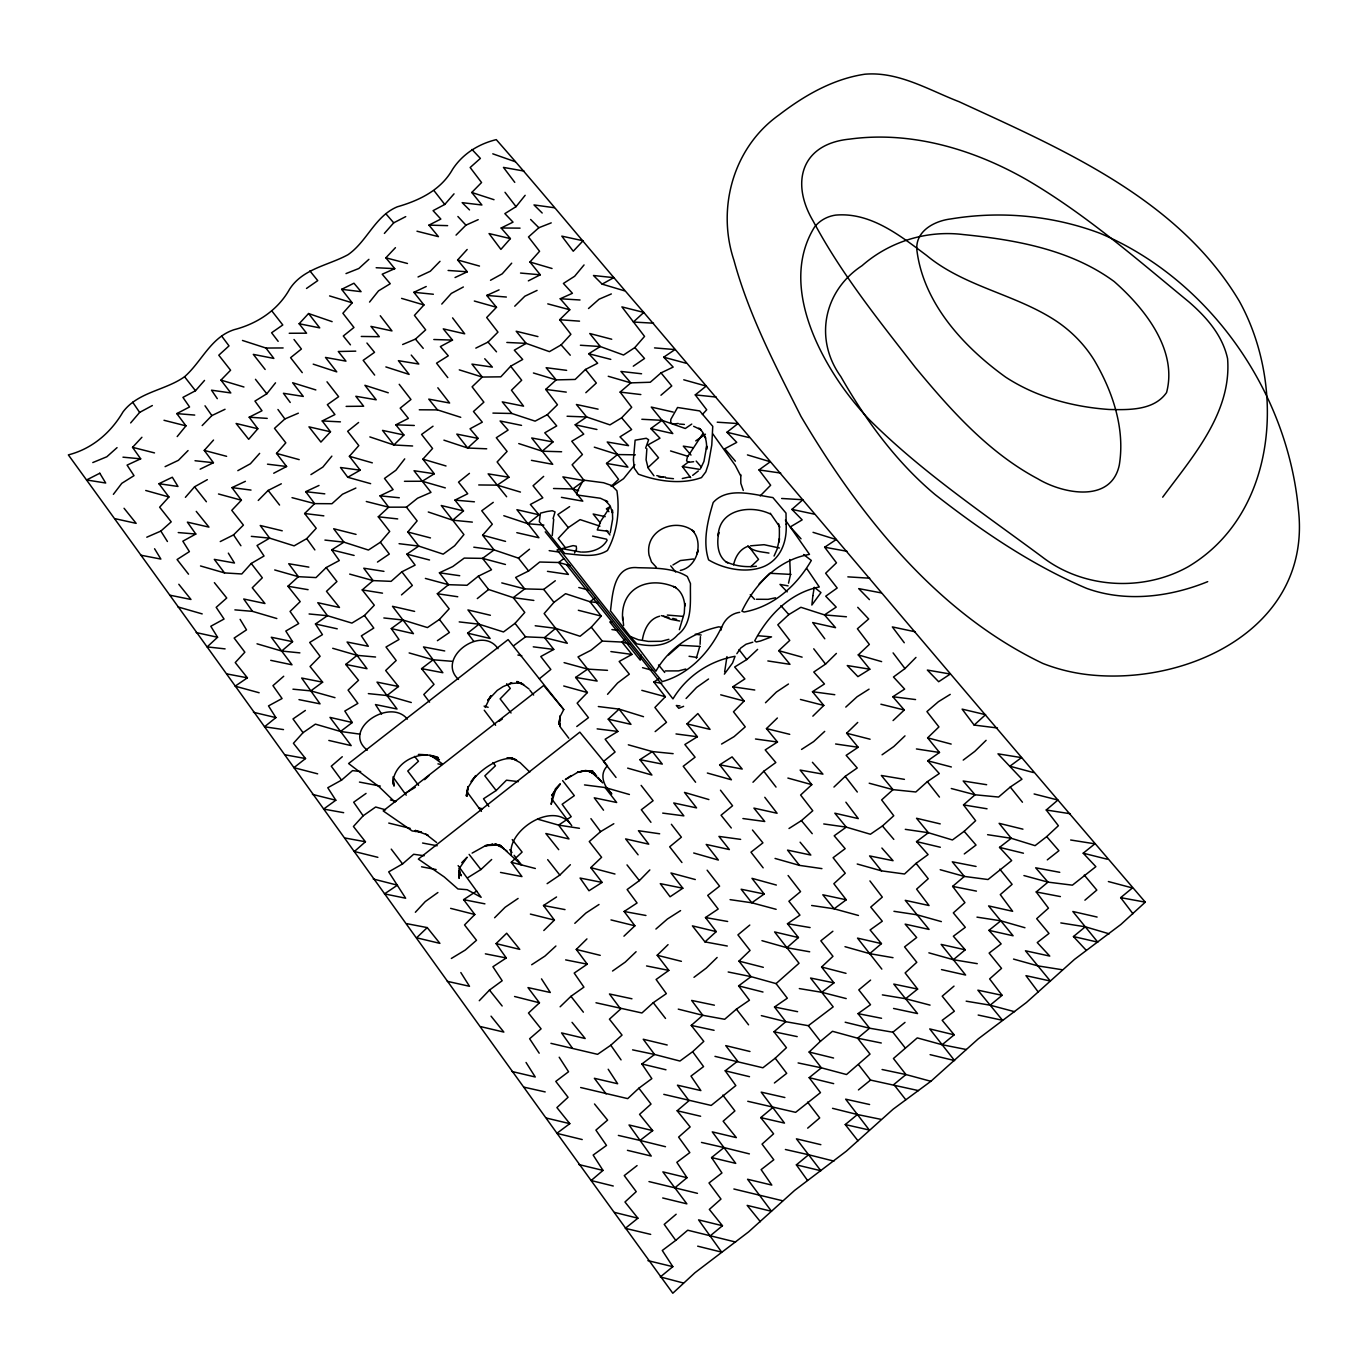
<?xml version="1.0" encoding="UTF-8"?>
<svg xmlns="http://www.w3.org/2000/svg" width="1367" height="1367" viewBox="0 0 1367 1367"><rect width="100%" height="100%" fill="white"/><g stroke="black" fill="none" stroke-linecap="round" stroke-linejoin="round"><path stroke-width="1.5" d="M393.132 780.66L394.055 786.11L393.03 776.849M392.978 784.145C392.466 763.811 418.353 748.672 438.329 757.694L429.734 755.455L439.371 759.744L432.16 756.378L442.071 763.657M552.268 535.522L553.703 519.17M459.517 868.301L459.107 878.383L459.346 869.925L459.568 872.197M559.684 726.167L560.18 715.847L558.813 724.373L560.316 716.171L563.751 709.558L508.114 639.602L348.602 763.538L379.086 786.76L395.046 802.139M700.075 644.301L700.434 636.68M415.295 831.529L415.38 830.47L421.463 832.144L412.168 830.948L383.187 810.921L543.673 685.499L563.751 709.558M622.651 619.712C619.969 587.297 649.325 575.37 675.845 587.554L673.538 586.477C681.108 590.168 684.371 598.165 684.764 606.128L684.782 603.308L684.286 613.236L679.348 629.674M467.189 796.363L467.924 786.64L466.284 795.953L468.01 787.529L475.767 775.585L471.119 781.634C481.389 769.228 495.828 758.6 512.488 758.07L506.696 758.275L514.675 759.01L509.788 757.967L516.623 760.103L511.275 757.814L520.092 762.615L529.764 772.065M770.082 513.872C750.466 504.474 719.076 509.225 718.205 535.71L718.769 532.361C716.701 543.092 717.197 556.745 727.74 562.999M640.867 654.776L640.234 660.158L609.802 621.934L611.835 622.105M724.647 671.829L726.971 656.604M646.864 448.735L646.078 459.808L647.958 467.411M642.473 639.397C644.113 629.589 649.103 618.773 659.68 616.209M552.644 796.329L551.14 804.36L555.754 789.135L551.67 795.611L560.265 784.009L555.258 789.272L560.094 784.162M699.819 646.301L696.316 658.228M574.584 552.9L576.532 549.004L576.259 546.202L573.081 545.621L557.018 549.961C592.441 593.586 626.53 638.235 662.294 681.603C689.429 674.068 709.934 651.871 721.52 627.231L718.666 626.855C692.642 632.733 669.198 647.599 655.904 671.214L638.611 648.266C606.247 610.468 576.823 570.227 545.228 531.814M788.52 583.179L790.399 575.046L789.733 559.53M610.212 532.908L612.655 518.964L612.365 510.011L612.553 513.052L610.126 505.79L605.239 500.442L607.717 501.757L600.472 498.272L577.011 494.991L577.25 491.488L583.367 480.09L603.599 482.739L611.801 485.575L616.927 490.804C619.917 510.643 617.252 532.891 607.426 550.491C594.816 558.419 578.822 554.609 564.742 553.532L539.316 521.647L540.443 513.155L546.954 511.514L552.285 510.728L555.053 511.924L553.054 518.64M733.601 564.844C735.241 556.813 740.008 548.902 748.176 546.253M740.709 475.887L735.326 465.498L712.856 433.971M720.836 630.358C722.887 621.148 730.234 613.578 739.735 612.313M485.2 707.457L490.924 695.752M774.064 556.061L777.225 548.919L779.446 538.649C778.438 551.345 780.66 523.014 778.113 523.561M700.724 468.283L703.954 461.397L706.705 446.12L706.602 449.367C706.927 441.558 705.389 433.117 698.725 428.179L700.895 429.716L693.633 426.299M645.617 448.154L648.624 439.747L646.249 438.277L635.125 440.174L633.399 459.756L634.288 468.215L638.44 474.178C657.954 481.423 681.723 484.772 701.493 477.579L705.799 471.888L708.379 464.131L711.78 445.01L712.754 426.35L699.733 410.937L677.554 407.486L670.855 419.31L670.65 422.762L673.196 424.078L678.22 423.462M459.056 868.746L467.138 857.194L461.721 862.697M609.238 508.234L600.814 521.117L597.276 529.935L608.161 531.285M490.89 695.786L487.78 700.417L497.28 690.386L503.005 686.661L511.805 682.936L509.481 683.671L519.135 682.885L517.495 682.543L521.63 683.739L516.829 681.484L523.783 684.867L520.947 682.987M736.847 653.682L740.709 648.061L746.04 644.233L752.824 642.2M634.869 464.729L623.54 478.706L612.484 486.242M1162.702 497.178C1192.656 456.629 1231.872 412.629 1227.583 358.65C1222.508 335.274 1206.412 317.059 1188.812 301.817C1136.558 258.927 1085.364 213.987 1026.754 179.778C973.629 149.328 911.242 130.702 849.727 139.109C801.318 143.74 790.229 182.512 813.211 221.146C841.183 273.742 878.827 320.391 915.241 367.279C950.509 409.827 988.358 452.528 1037.826 478.809C1062.655 493.76 1110.978 503.569 1119.265 465.19C1125.314 428.691 1112.67 391.594 1094.352 360.392A136.153 127.387 -4.2 0 0 1056.606 321.296C1015.835 294.161 964.709 287.019 926.501 255.356C900.084 235.62 870.625 212.005 835.613 215.115A30.723 27.972 -12 0 0 814.51 227.076C783.599 277.142 810.375 340.332 840.585 384.247A340.708 307.148 -0.3 0 0 868.78 419.105C921.085 471.495 982.976 513.035 1042.252 556.984C1083.365 588.681 1143.068 591.945 1188.128 566.758C1277.667 513.633 1286.193 385.802 1239.322 301.201C1178.32 198.796 1062.757 149.516 959.002 101.671C928.757 90 898.529 71.34 864.901 74.211C833.101 78.893 804.292 95.519 779.139 114.862C733.395 147.192 716.479 207.989 733.959 260.345C748.86 315.145 775.516 365.946 800.977 416.388C859.638 515.598 936.925 612.741 1042.833 663.439A170.533 160.469 5.8 0 0 1093.122 675.178C1193.101 684.03 1311.978 624.992 1298.36 509.037C1287.338 391.355 1209.761 279.688 1100.213 233.381C1052.915 215.508 1000.764 210.655 950.936 218.925C934.601 220.839 915.087 231.023 916.881 250.161C923.426 303.406 963.82 347.064 1005.804 377.241A180.803 163.784 -0.5 0 0 1036.75 393.371C1059.801 402.65 1084.407 407.742 1109.15 409.485C1128.869 409.912 1153.936 410.63 1166.564 392.568C1177.876 349.901 1144.487 308.224 1114.173 281.534C1070.874 249.648 1015.801 239.789 963.427 234.577C926.894 230.015 889.695 241.395 862.03 265.694C823.737 290.778 813.843 339.05 840.773 376.506C865.841 420.37 896.188 461.961 935.113 494.581C981.899 531.114 1031.88 565.118 1086.68 588.391C1125.776 602.574 1169.896 597.071 1207.71 581.641M724.356 674.136L732.558 662.995L735.07 656.297C709.405 660.876 686.439 676.375 672.957 698.896C638.252 653.904 601.753 609.614 566.98 565.272M113.376 494.341L121.783 483.337L134.017 475.648L127.08 465.122L140.681 458.834L132.548 447.334L141.912 437.269M404.735 458.868L395.883 470.265L384.503 478.433L393.115 489.608L380.026 495.845L388.689 507.174L406.443 507.157L417.55 498.22L430.998 492.376L414.03 470.726L434.296 473.768L422.899 459.141L432.553 448.479L421.583 434.433L433.014 426.214M607.136 540.204C602.146 549.141 591.603 552.456 581.881 552.046M257.833 428.742L236.115 423.48L248.691 439.303L257.833 428.742L249.187 417.208L261.986 410.749L254.945 401.095L266.804 393.799L275.519 382.828M369.551 302.073L378.539 290.846L390.244 283.721L382.213 274.203L394.773 268.667L385.853 257.816L395.439 247.666M510.387 238.61L489.061 233.569L500.903 249.392L510.387 238.61L501.159 227.999L513.035 222.137L504.85 213.628L516.043 206.656L525.15 195.31M177.197 436.569L185.963 425.855L176.804 413.603L189.552 406.956L182.939 397.387L195.481 390.74L204.52 380.419M331.856 456.134L322.885 467.07L310.941 474.605M584.051 264.942L574.653 276.254L563.409 283.447L572.414 293.29L560.231 298.758L569.783 309.762L559.667 319.724L570.893 334.283L561.136 344.894L549.431 351.644L526.158 343.373L506.849 342.451M428.281 511.993L452.716 520.195L463.481 510.899L441.268 505.517L463.926 534.582L454.647 545.758L443.181 554.148L418.746 546.082L407.793 532.002L417.123 520.895L406.443 507.157M130.668 422.916L139.639 412.407L152.352 405.538M324.936 540.085L343.954 542.169L368.424 550.047L380.385 542.238L389.698 531.438L378.283 516.794L388.689 507.174L366.305 501.501M698.349 470.949L692.676 475.34M185.399 497.332L194.558 486.789L207.34 479.663M580.411 345.253L600.301 346.535L623.523 355.027L634.818 347.577L644.54 336.402L621.9 306.892L643.789 312.428C810.836 509.088 977.251 706.312 1145.29 902.152L1120.889 924.468L1074.462 959.412L1026.463 1002.472L978.242 1038.869L930.876 1081.297L893.112 1109.201L846.31 1151.185L794.603 1190.418L748.552 1231.923L694.949 1272.728L672.803 1293.233C470.282 1014.519 270.598 733.771 68.35 454.886C92.033 448.872 110.795 432.741 122.979 411.945C138.084 391.833 165.134 390.569 184.562 376.745C201.786 361.623 210.808 337.153 234.253 329.652C257.252 323.689 277.706 310.258 289.548 289.274C302.705 268.564 328.165 265.591 348.055 254.672C367.176 241.412 374.934 216.106 397.301 206.81C419.276 200.505 440.858 190.133 452.562 169.371C462.559 153.941 478.587 143.911 496.272 139.639C546.27 196.54 594.115 255.27 643.789 312.428L633.382 322.031L653.529 323.193M598.285 602.744L589.963 601.719L565.579 593.688L553.96 602.351L544.151 613.561L567.305 643.276L544.51 637.637L525.526 636.834L513.958 645.48M416.986 231.211L438.431 236.645L428.948 225.128L440.84 219.062L433.083 210.655L444.771 204.452L454.032 193.841M273.725 473.238L286.592 466.506L276.527 453.4L285.806 442.823L274.511 428.349L284.883 418.951L298.348 413.176M570.295 565.716L558.761 562.503L539.692 562.025L528.585 570.979L518.452 558.146L494.085 549.91L482.619 535.198L492.308 524.193L481.748 510.762L493.265 502.355M360.204 470.197L340.503 467.514L347.765 477.271L360.204 470.197L349.388 456.288L358.803 445.608L347.645 431.306L358.598 422.488M384.383 233.415L393.73 222.821L405.726 216.618M341.647 289.326L361.076 291.667L353.95 283.225L341.647 289.326L352.19 302.808L342.895 313.265L353.95 327.482L343.305 336.009L350.448 344.843M607.546 694.316L617.576 683.022L629.316 674.153L619.166 661.474L631.964 654.417L621.968 642.063L602.249 641.106L591.022 650.231L578.002 656.912L597.14 681.074L575.627 677.417L587.639 669.112L607.495 670.343M259.645 453.383L250.4 463.755L237.824 470.658M511.702 263.182L502.219 273.827L490.514 280.269M535.215 625.761L555.651 628.324L580.069 636.27L591.313 627.197L601.224 616.09L589.963 601.719L594.953 598.114M200.163 469.171L213.423 462.712L204.264 450.409L213.525 440.054M459.209 621.9L479.014 624.189L503.483 631.964L515.034 623.352L524.774 612.433L513.257 597.652L488.583 589.485L478.262 576.225L467.001 585.281L448.513 584.683L425.376 578.429M528.346 280.867L540.29 274.801L529.952 262.003L539.572 251.272L528.482 236.969L538.854 227.725L551.226 222.872M441.763 304.072L451.332 293.427L463.362 286.985M355.881 488.053L342.485 494.239L331.942 503.722L314.649 503.62L304.636 513.514L316.221 528.277L306.704 538.632L294.11 545.86L269.658 538.137L257.03 545.536L264.036 556.01L251.238 563.46L241.788 573.969L224.513 572.91L200.505 565.955M359.743 734.113L340.554 731.482L315.401 724.134L303.03 732.678L293.427 743.289L305.525 758.548L293.922 767.673L317.657 773.842M158.931 483.713L177.966 486.447L172.31 477.237L158.931 483.713L168.927 496.973L159.649 507.208L171.217 521.852L160.845 531.08L146.782 537.214M455.04 277.535L467.309 271.794L457.62 259.969L467.172 249.477M385.477 809.811L375.669 807.008L363.144 815.791L353.438 826.488L365.433 841.764L354.378 851.504L377.873 857.331M426.231 286.506L413.876 292.299L423.958 304.961L414.44 315.384L425.667 329.857L415.431 339.119L402.633 344.518M383.854 617.969L402.975 620.003L427.444 627.573L439.422 619.456L449.162 608.811L437.337 593.722L448.513 584.683L439.422 572.79L452.767 566.553L464.233 558.095L482.551 558.368L505.448 564.486M702.382 414.491L706.705 409.792L695.273 394.892L706.175 386.075L683.756 379.787M289.223 333.275L306.567 333.189L299.134 323.74L308.566 313.539L332.13 321.655M537.932 336.59L516.196 331.241L526.158 343.373L514.317 350.191L522.69 359.453L510.66 366.219L500.818 376.831L482.278 377.053L459.278 369.859M415.363 912.267L425.274 901.571L437.901 892.514M330.489 431.784L320.92 442.088L308.959 426.846L330.489 431.784L322.219 420.951L334.932 414.56L327.345 404.683L338.623 396.703L327.003 381.803M599.942 526.158L580.086 519.614L568.296 527.611L558.232 538.427L565.306 547.569M245.394 481.321L231.98 487.626L241.395 500.219L231.775 510.335L243.411 525.099L233.535 534.907L220.241 541.571M686.08 698.486L696.589 687.447L708.55 679.006M499.075 289.872L486.755 295.443L496.494 307.285L486.686 317.52L497.964 332.113L488.036 342.092L475.819 348.124M309.096 613.971L327.482 615.714L351.9 623.096L364.459 615.492L374.302 605.222L362.238 589.912L373.071 580.599L391.099 581.351L401.864 571.816L415.124 565.118L406.888 554.148L418.746 546.082L399.079 543.69M567.083 416.251L586.648 416.969L609.955 424.881L621.643 417.789L631.708 407.281L620.122 392.09L630.819 382.88L650.282 382.247L661.03 372.883L673.162 367.091L663.713 357.197L674.99 349.576L654.537 347.901M479.27 1000.712L489.471 990.084L502.185 980.737L492.923 966.742L506.286 957.959L496.084 943.606L506.679 933.234L519.75 949.364L496.084 943.606M575.627 677.417L587.4 692.539L577.147 703.168L588.459 717.675L576.771 726.509M217.302 398.668L211.526 390.193L230.801 392.944L220.958 380.111L230.579 370.218L218.788 355.198L229.007 345.902L221.642 336.026M202.179 425.564L211.868 415.585L225.042 409.28M659.031 678.579L653.836 682.03L665.353 696.726L654.913 707.474L666.498 722.306L655.152 731.601M440.003 261.319L430.297 271.247L418.046 276.971M760.172 495.931L770.646 485.234L758.993 469.923L770.304 461.756L747.441 454.903M623.95 936.173L634.886 925.801L624.138 911.481L637.073 902.989L627.128 889.541L639.363 880.621L649.838 869.925M469.513 209.92L462.166 202.658L481.902 204.999L471.786 192.474L481.56 182.529L470.163 167.509L480.381 158.401L472.008 149.499M476.673 891.028L463.601 899.64L474.81 914.506L464.541 924.946L476.502 940.291L465.224 950.082L451.349 958.455M752.978 782.249L763.794 771.244L775.824 762.53L765.212 749.919L777.481 742.025L766.46 728.594L777.379 718M258.243 500.459L268.154 490.428L281.312 483.798M893.078 720.563L904.288 710.003L892.839 696.743L904.629 689.088L893.471 677.007L904.988 668.566L915.958 657.424M188.065 450.563L178.411 460.32L165.099 466.643M757.626 649.376L746.775 659.56L734.66 667.011L744.878 678.921L732.797 686.798L744.144 701.032L733.481 711.797L745.237 726.868L734.079 736.642L721.571 744.041M456.048 235.107L465.942 225.162L478.194 219.66M488.873 806.479L483.508 798.772L496.17 790.519L506.491 780.181L518.366 781.651M759.163 583.897L769.741 573.269L790.929 574.413M399.198 384.298L410.954 399.489L400.189 408.152L408.374 418.387L395.849 424.829L403.914 434.996L393.918 444.976L369.842 436.91M494.615 917.753L505.141 907.244L518.093 898.444M514.744 306.208L524.86 296.212L537.077 290.402M356.052 534.394L333.685 528.756L343.954 542.169L331.703 549.859L339.289 560.521L326.183 567.561L316.016 577.592L298.382 576.686L274.716 569.954M543.81 930.517L554.404 920.094L543.502 905.501L556.557 896.974M560.128 1006.796L570.945 996.321L583.914 987.145L574.208 973.082L587.263 964.179L576.276 949.433L586.939 938.907M547.125 883.663L559.821 875.085L570.364 864.713M812.852 716.154L823.805 705.44L812.476 691.702L824.455 683.978L813.775 672.034L825.548 664.106L836.399 653.426M492.923 413.09L511.822 413.483L535.112 421.139L547.278 414.714L557.446 404.752L545.723 389.407L556.181 379.889L575.165 379.445L585.503 369.449L597.652 363.229L588.767 353.728L600.301 346.535L589.758 333.514L611.732 339.238M765.486 702.741L776.405 692.044L788.469 684.013M595.995 1002.763L641.926 1012.981L653.272 1002.677L666.344 993.638L656.109 979.473L668.822 970.416L657.202 955.26L668.053 944.648M717.128 957.481L706.278 968.092L693.992 977.32M833.955 787.05L845.182 776.371L857.229 767.981L846.156 755.353L858.168 747.271L846.634 733.225L857.724 722.442M986.103 740.333L974.774 751.389L963.222 760.103M869.207 783.223L893.01 789.648L915.822 791.989L927.356 781.634L939.283 773.551L927.715 760.787L939.488 752.482L927.629 737.838L938.924 726.919L926.929 711.592L938.411 701.698L950.236 694.385M820.439 1041.295L832.486 1031.299L857.622 1038.202L870.027 1054.094L846.515 1074.53L821.396 1067.832L809.127 1052.026L820.439 1041.295L808.324 1025.694L785.769 1021.696L774.508 1007.001L787.324 998.2L776.063 983.608L751.03 976.636L738.966 961.104L750.056 950.441L737.924 934.874L749.782 925.066M427.239 927.595L416.61 937.796L439.901 943.367L427.239 927.595L406.939 923.699M636.099 951.722L625.266 962.095L612.553 971.031M904.988 735.873L893.83 746.519L882.074 754.789M602.095 882.416L580.069 878.058L588.989 890.754L602.095 882.416L590.766 867.635L601.6 857.297L589.262 841.559L600.591 831.632L613.817 823.72M611.117 486.413L618.567 479.339L606.538 463.413L617.542 454.545L635.347 454.835M750.876 566.673L758.548 559.393L748.945 546.578M687.003 723.895L697.853 713.557L710.054 729.38L687.003 723.895L697.392 736.745L684.867 744.537L695.085 757.198L683.227 766.272L695.598 782.232M500.51 872.436L521.955 876.589L511.292 862.287L522.109 852.085L512.232 839.56M869.839 669.215L847.267 665.541L857.912 676.631L869.839 669.215L858.254 654.896L869.344 644.421L857.399 628.769L868.677 618.978L857.741 607.324M424.641 779.668L429.187 775.414M767.844 660.945L789.972 664.328L778.78 650.692L789.75 640.405L777.806 624.804L788.827 614.569L800.891 607.29L824.506 614.894L846.429 616.773M799.319 988.58L821.772 992.305L833.955 982.856L821.584 966.999L832.964 956.319L820.832 940.821L832.879 931.252M714.975 1056.366L762.889 1067.781L775.209 1058.212L786.452 1047.703L773.995 1031.76L785.769 1021.696L761.351 1015.63M467.651 877.768L480.911 869.532L491.676 859.501M541.503 978.875L550.303 992.493L527.987 987.589L539.452 1002.814L528.482 1013.032L541.093 1028.855L529.627 1038.749L539.196 1053.188M728.184 971.988L751.03 976.636L738.607 985.88L749.441 1000.217L736.42 1009.154L724.664 1019.286L702.792 1015.288L691.258 1025.421L703.8 1041.381L692.625 1051.701L679.929 1061.048L654.571 1054.47L641.892 1063.987L651.837 1078.631L638.885 1088.2L627.709 1098.624L580.65 1087.517M987.589 834.69L1011.255 838.296L1035.075 845.66L1046.678 836.621L1058.383 825.719L1046.251 809.999L1057.921 800.037L1034.118 793.971M214.38 582.65L226.734 598.011L216.191 607.341L224.051 619.029L210.791 626.274L217.575 637.261L207.169 646.899L225.094 648.881M574.806 923.34L585.879 913.071L599.002 904.493M812.425 762.308L822.934 774.132L800.156 770.082L811.793 784.658L800.618 795.03L812.767 810.751L801.404 820.627L788.998 828.505M484.738 358.735L492.376 367.108L471.957 364.118L482.278 377.053L472.093 386.827L483.884 402.171L473.478 411.501L482.295 422.181L470.043 428.794L478.091 438.397L467.685 448.017L443.916 440.157M905.296 829.342L928.415 832.725L952.423 839.97L964.162 831.324L975.628 820.713L963.513 804.907L975.064 794.774L998.576 797.046L1010.264 787.05L1021.969 779.207L997.978 753.832L1021.491 757.626L1009.888 766.221L1033.537 772.577M616.039 777.447L603.53 761.453L615.082 752.004L605.154 739.222L617.867 731.43L608.23 719.145L619.097 709.114L643.515 716.684M824.711 731.379L813.621 741.615L801.54 749.424M940.223 823.891L916.539 818.269L928.415 832.725L916.539 841.594L928.09 854.58L916.078 863.363L904.527 874.009L881.493 870.847L857.229 864.012M585.828 392.705L596.337 383.033L585.503 369.449M555.908 946.015L544.937 956.097L531.678 964.743M966.298 1049.514L942.153 1044.73L917.274 1037.895L893.437 1058.502L905.945 1074.547L930.876 1081.297M845.78 707.098L857.041 696.794L869.053 689.156M257.03 643.806L281.687 651.051L292.572 641.687L285.806 631.041L298.69 623.574L290.06 611.459L300.193 601.634L287.924 586.238L298.382 576.686L288.727 563.734L308.857 567.117M716.24 931.611L692.403 925.869L704.979 941.897L716.24 931.611L705.475 917.547L718.188 909.038L707.713 895.419L719.589 886.141L707.132 870.181M368.902 259.337L358.837 268.496L346.005 273.588M974.158 725.074L985.573 714.685L962.129 709.131L974.158 725.074L997.449 727.979M823.754 823.959L846.258 827.12L870.403 834.246L882.433 825.993L893.762 815.74L881.63 799.917L893.01 789.648L881.339 775.482L904.424 779.361M550.935 1043.346L597.584 1054.333L610.793 1045.225L622.036 1035.092L609.426 1019.184L620.669 1009L609.46 993.98L631.947 998.781M117.049 447.641L106.831 456.766L92.785 462.559M543.673 476.382L533.062 485.763L542.819 497.827L530.379 504.457L539.008 514.795L527.935 523.749L503.808 515.718M749.97 1051.496L725.74 1045.618L737.633 1061.151L725.211 1070.805L735.822 1085.586L711.182 1105.442L663.798 1094.352M588.511 308.515L599.071 299.202L611.339 293.939M625.112 639.295L621.968 642.063L629.64 644.028M801.028 538.82L790.331 526.91L802.156 519.87L791.92 509.378L802.856 499.741L781.634 498.477M668.617 654.93L679.587 645.275L700.041 646.42M761.949 940.667L786.896 947.724L798.431 937.557L787.477 923.716L799.934 915.121L788.896 901.263L800.549 891.626L788.093 875.512M1022.943 829.171L999.123 823.327L1011.255 838.296L999.533 847.386L1011.665 860.595L988.033 879.528L964.333 876.418L940.206 869.72M283.721 676.255L272.956 685.653L282.063 698.537L268.496 705.902L275.878 717.607L264.532 726.783L283.499 729.585M401.488 594.901L412.356 585.435L401.864 571.816M655.904 929.047L667.438 919L680.578 910.61M373.242 878.998L397.438 885.167L384.486 893.881L405.64 898.222L388.689 871.873L402.564 863.927L413.671 854.272L424.146 855.742M343.664 812.682L323.603 809.076L335.821 800.225L327.772 787.734L341.545 780.13L352.532 770.612L360.649 771.535M518.759 443.574L542.238 451.195L552.986 441.951L544.767 432.809L556.711 425.923L547.278 414.714M660.962 395.234L671.761 385.955L661.03 372.883M342.28 756.737L331.275 766.203L341.545 780.13M594.508 1103.972L607.597 1120.103L595.909 1130.116L606.504 1145.443L593.158 1155.064L603.001 1170.408L591.142 1180.541L613.253 1186.009M844.994 946.682L869.702 953.653L881.442 943.623L870.113 929.953L882.296 921.221L870.745 907.09L882.313 897.111L869.925 880.912M798.106 1062.928L821.396 1067.832L809.179 1077.657L820.473 1092.626L795.611 1112.345L747.766 1101.289M954.012 986.12L942.222 996.184L954.354 1011.238L942.188 1020.312L954.183 1034.819L942.153 1044.73L954.576 1060.57L930.107 1054.658M648.983 1181.584L674.871 1187.838L687.003 1177.705L676.836 1162.326L689.822 1152.586L678.613 1137.105L690.147 1126.938L677.161 1110.756L689.019 1100.674L677.451 1085.176L700.861 1090.576L690.984 1076.102L703.561 1066.602L692.625 1051.701M928.877 952.833L953.363 959.702L965.222 949.809L953.363 936.241L965.307 927.322L953.329 912.883L964.931 902.613L952.628 886.38L964.333 876.418L952.303 861.808L976.055 866.456M676.152 1214.238L664.225 1224.388L675.742 1240.382L662.277 1250.48L672.82 1266.662L660.346 1276.932L683.483 1283.032M1070.669 840.004L1094.864 843.832L1083.211 853.196L1095.856 866.661L1072.394 885.167L1047.993 882.125L1023.934 875.563M807.675 1128.151L819.704 1117.916L807.589 1102.11M675.742 1240.382L687.721 1230.215L735.549 1242.022M1084.902 900.187L1096.812 890.088L1084.27 875.068M555.651 628.324L544.51 637.637L553.772 649.428L540.785 656.536L550.833 669.454L539.418 678.733M760.394 1221.705L747.168 1205.386L771.484 1211.282L747.578 1179.26L771.808 1185.086L761.129 1169.622L773.79 1159.78L762.051 1144.111L773.585 1133.824L760.753 1117.608L772.799 1107.56M1038.356 992.186L1025.968 975.662L1050.334 981.028L1025.455 950.783L1049.753 956.08L1037.245 942.564L1049.002 933.439L1036.682 918.675L1048.472 908.149L1036.22 891.95L1047.993 882.125L1035.673 867.806L1059.767 872.317M808.324 1025.694L833.187 1006.864L810.58 978.037L833.955 982.856M870.591 980.088L858.784 989.896L870.506 1004.711L858.032 1013.631L869.583 1028.206L892.873 1032.222L905.108 1047.771M710.088 1235.956L722.46 1225.738L709.336 1209.419L720.973 1199.064L709.012 1182.968L721.947 1172.971L711.575 1157.559L723.98 1147.579L749.389 1153.885M807.487 1180.422L796.38 1164.855L808.615 1154.756L833.938 1161.113M966.179 1001.174L990.152 1005.189L1002.114 995.33L989.623 978.926L1001.533 968.383L989.127 953.089L1001.14 943.896L988.956 930.346L1000.815 920.811L1024.942 927.732M1086.252 950.338L1073.454 936.549L1085.295 926.792L1109.218 933.832M1132.935 913.72L1120.667 897.641L1132.423 887.952L1108.381 881.544M857.946 1140.779L845.25 1124.563L857.434 1114.532L880.929 1119.351M858.442 1089.926L870.54 1080.084L918.47 1090.61M892.873 1032.222L905.005 1022.396M469.445 473.358L458.526 482.158L467.719 493.743L454.938 500.117L463.481 510.899M340.554 731.482L352.259 722.528L344.809 711.045L357.881 703.407L348.089 690.113L358.513 680.305L345.748 664.43L357.026 655.34L375.549 657.014M518.452 558.146L529.525 549.209M477.305 598.575L488.583 589.485M882.364 994.886L905.603 998.73L917.616 989.076L905.125 972.928L916.796 962.3L904.578 946.904L916.676 937.523L905.159 924.143L929.064 929.423L905.262 900.34L929.047 905.535L916.608 889.131L928.244 878.742L916.078 863.363M637.073 1165.59L624.258 1175.603L636.236 1191.648L624.975 1202.003L637.911 1218.202L625.317 1228.335L650.692 1234.384M776.063 983.608L799.029 963.257L774.611 931.935L798.431 937.557M473.683 641.226L467.634 633.143L479.014 624.189M563.58 558.71L558.761 562.503L568.399 574.448L547.466 571.355M735.395 461.175L724.766 448.769L736.745 442.378L726.954 432.262L737.992 423.565L717.231 422.198M1047.293 859.877L1058.912 850.718L1046.678 836.621M368.355 693.616L386.981 695.53L398.481 686.507L385.665 670.496L396.191 660.517L386.007 647.018L398.993 639.517L391.287 628.581L402.975 620.003L413.449 633.673L391.287 628.581M774.405 1082.989L786.708 1073.334L775.209 1058.212M618.362 1135.413L640.064 1140.437L652.691 1130.612L639.568 1114.361L651.017 1104.058L638.885 1088.2M571.03 775.602L565.34 779.583L577.54 772.44L585.042 770.629L577.54 772.184L585.384 770.868L593.022 771.313L585.332 770.527L594.201 772.833L587.964 770.903L595.397 774.303L590.151 771.62L596.593 775.773L592.031 772.56L601.429 781.463M690.66 477.579L682.389 466.591L688.78 461.721M429.58 702.125L423.804 694.504L434.022 684.354L421.566 668.634L433.151 659.783L452.05 661.303M964.282 853.948L976.021 845.062L964.162 831.324M559.188 1057.221L568.552 1071.745L555.788 1081.4L568.057 1097.274L556.916 1107.595L569.8 1123.657L556.813 1133.346L582.222 1139.548M501.774 582.906L524.706 588.904L543.707 589.399L555.31 580.753M845.883 802.207L858.288 818.594L834.827 813.194L846.258 827.12L834.195 835.801L845.165 848.668L833.101 857.707L845.25 873.24L833.853 883.714L846.241 899.794L834.126 908.799L811.656 905.484M653.956 475.784L647.89 467.685L658.535 457.757L647.924 444.924L659.971 438.209L650.795 428.572L662.038 420.335L685.294 428.503L691.753 424.078M553.532 488.497L572.807 488.959L584.17 480.603L572.124 464.797L582.427 454.51L571.765 441.233L583.743 434.108L575.199 424.795L586.648 416.969L576.413 404.495L598.08 409.16M292.948 689.19L310.805 690.882L322.629 682.184L310.053 666.515L320.1 656.28L309.694 642.456L322.441 634.647L315.452 623.984L327.482 615.714L317.776 602.693L339.477 607.478L326.491 591.313L336.931 581.539L326.183 567.561M366.048 793.424L353.677 802.224L363.144 815.791M672.94 564.964L680.356 560.555L693.462 558.983M776.353 885.047L751.987 878.332L764.187 894.018L751.799 902.784L730.081 899.64M306.498 288.454L317.742 280.628L309.882 270.888M498.938 721.366L502.407 718.974M695.735 440.892L705.44 434.21M305.371 710.447L292.999 718.939L303.03 732.678M633.28 366.185L644.523 358.496L634.818 347.577M240.114 619.354L246.504 629.862L234.15 638.064L244.847 652.179L235.244 662.568L247.393 677.827L235.141 686.183L259.132 692.744M437.406 640.679L449.401 632.494L439.422 619.456M478.723 484.96L497.28 485.148L508.934 477.237L497.127 461.961L507.089 451.435L496.306 437.73L508.08 430.092L500.1 420.985L521.528 425.376M377.463 562.076L389.305 554.045L380.385 542.238M569.629 506.61L557.839 514.556L568.296 527.611M682.834 888.225L670.086 896.769L660.278 883.646L682.834 888.225L670.975 872.983L695.307 879.545M472.111 853.111L484.96 845.968L493.009 844.225L485.37 845.626L499.724 844.943L494.376 844.362L501.193 846.241L495.332 844.003L504.15 848.787L499.929 845.25L521.698 865.226L517.358 859.57M824.797 638.782L812.682 622.549L835.545 627.675L824.506 614.894L836.211 607.119L825.719 596.2L837.185 588.015L825.634 573.251L836.467 562.828L824.66 547.227L836.245 539.555L813.04 532.327M627.658 768.134L651.905 775.038L639.91 759.659L652.367 751.577L673.128 753.661M719.674 764.802L732.08 756.891L742.213 769.04L719.674 764.802L731.413 779.788L707.354 773.038M404.461 481.304L422.283 481.252L434.296 473.768M405.384 793.236L415.295 787.324M609.802 506.815L606.367 508.814L608.896 511.685M602.146 284.131L613.749 277.655L593.483 275.502L602.146 284.131L624.36 290.778M196.25 511.395L208.946 527.115L187.382 522.143L195.806 534.036L182.836 541.195L189.398 551.619L177.078 559.53L188.526 574.174M452.58 317.879L464.695 333.821L443.267 328.866L452.494 340.093L440.379 346.603L448.291 355.813L436.551 363.178L447.795 377.617M528.585 570.979L515.632 577.455L524.706 588.904L513.257 597.652L533.848 600.438M478.262 576.225L491.505 569.766L482.551 558.368L494.085 549.91L473.802 547.193M292.025 497.656L314.649 503.62L305.695 491.676L319.007 485.456M683.62 706.312L678.767 708.311L676.323 705.509L679.963 705.919M680.339 570.415C690.079 568.501 696.247 559.616 697.922 550.303L697.153 553.738C698.998 545.706 698.452 536.308 692.18 530.293L694.111 531.678C676.169 516.641 644.54 530.037 649.052 555.105L651.512 561.974L656.382 567.288M693.633 461.704L688.421 462.336L686.576 460.764L687.362 457.159L702.792 433.732L705.782 438.021M668.89 639.329L661.355 641.294L648.351 641.413L638.286 639.722L630.238 636.475L610.485 610.895C612.604 593.842 613.817 565.101 637.876 567.698C654.417 568.194 672.752 567.493 687.311 576.515L690.472 583.606C689.925 600.745 693.359 623.147 677.707 634.818C667.233 646.83 651.222 646.899 636.766 643.84L630.204 636.475M685.773 669.027L678.562 670.889L665.285 670.924M682.304 478.518L689.908 476.861M756.429 566.228C746.092 567.39 735.258 566.228 725.826 561.666M775.533 597.806L768.1 599.344L756.412 599.259M750.483 545.826L764.068 544.698L779.412 547.996M658.911 476.963L665.507 477.083M355.762 351.148L338.298 351.507L345.954 361.144L325.5 357.436L336.76 371.875L313.214 364.152M346.141 406.392L363.639 406.221L355.83 396.276L376.215 399.796L364.904 385.289L388.262 392.79M242.472 340.451L265.933 348.038L283.123 347.953M419.276 409.792L437.491 409.895L460.747 417.311M501.159 227.999L520.058 228.135M667.318 615.065L683.329 616.397M361.281 336.453L379.308 336.692L370.935 326.371L391.97 330.917L380.265 315.743M423.445 754.687L418.353 754.567L426.982 754.789M428.948 225.128L447.624 225.64M552.986 441.951L531.712 437.987L542.238 451.195L561.615 451.759M433.817 339.512L452.494 340.093M395.849 424.829L414.304 425.479M486.703 448.803L467.685 448.017L456.8 434.108L478.091 438.397M376.164 267.727L394.773 268.667M322.219 420.951L340.417 421.856M641.841 419.276L662.038 420.335L672.803 433.578L650.795 428.572M412.612 445.984L393.918 444.976L382.538 430.4L403.914 434.996M757.608 635.689L771.535 636.885L760.394 641.02L756.207 641.977L754.738 640.781C768.288 615.321 790.006 592.851 819.294 586.973L806.906 568.74M847.848 576.857L869.668 578.207M560.231 298.758L580.018 299.988M249.187 417.208L267.214 418.387M448.103 270.461L467.309 271.794M559.667 319.724L579.523 321.16M486.755 295.443L506.354 297.032M679.467 424.043L684.371 424.436M176.804 413.603L194.729 415.072M539.008 514.795L516.914 509.686L527.935 523.749L543.861 525.082M178.24 532.566L195.806 534.036M234.885 609.87L252.502 611.357L276.835 618.533M454.938 500.117L474.417 501.809M520.537 273.058L540.29 274.801M768.955 553.088C761.829 551.738 753.046 551.704 747.869 545.98M122.979 457.176L140.681 458.834M580.804 552.063L562.333 548.714M452.716 520.195L472.35 522.109M251.34 536.36L269.658 538.137L260.226 525.492L282.234 530.806M413.876 292.299L433.356 294.247M380.026 495.845L399.284 497.759M292.572 641.687L271.298 637.244L281.687 651.051L299.886 652.879M665.678 477.903L673.453 478.689M695.273 394.892L716.223 397.062M195.02 460.73L213.423 462.712M378.283 516.794L397.694 518.913M641.567 373.772L620.926 371.431L630.819 382.88L608.247 376.284M305.695 491.676L324.799 493.846M620.122 392.09L640.833 394.55M267.505 464.182L286.592 466.506M304.636 513.514L323.842 515.855M892.839 696.743L915.565 699.562M598.336 706.534L619.097 709.114L630.973 724.356L608.23 719.145M597.14 728.867L617.867 731.43M533.267 646.83L553.772 649.428M584.512 784.914L605.034 787.529L629.418 794.5M566.639 370.354L546.151 367.706L556.181 379.889L533.42 372.986M231.98 487.626L251.015 490.07M676.016 733.942L697.392 736.745M662.705 813.109L683.859 815.86L673.743 802.976L696.572 807.897L684.508 792.416L708.892 799.558M545.723 389.407L566.263 392.124M611.92 629.572L618.226 630.426M610.895 651.581L631.964 654.417M812.476 691.702L834.793 694.709M742.913 818.543L764.751 821.499L753.918 808.102L777.088 813.262L764.785 797.303M554.216 207.716L534.001 204.93L542.186 213.013M755.49 739L777.481 742.025M740.641 839.372L718.957 836.416L729.363 849.556L706.209 844.447L718.358 860.048L693.701 852.991M695.273 634.185L701.168 635.023M689.071 656.297L696.931 657.424M549.175 550.645L559.599 552.148M439.422 572.79L459.722 575.712M659.663 833.785L638.44 830.709L648.744 844.174L625.625 838.911L638.099 854.819M775.055 858.442L799.49 865.379L821.926 868.626M758.993 469.923L780.711 473.067M732.797 686.798L754.772 690.01M835.613 743.99L858.168 747.271M437.337 593.722L457.757 596.747M893.95 911.311L917.12 914.813L941.367 921.614M916.42 748.945L939.488 752.482M579.437 828.299L558.607 825.121L537.556 819.123M383.956 571.355L363.776 568.211L373.071 580.599L349.679 574.106M976.978 917.137L1000.815 920.811L1013.101 935.78L988.956 930.346M1046.251 809.999L1070.258 813.741M693.052 447.675L683.312 446.138L691.001 455.074M653.836 682.03L661.731 683.278M986.649 784.709L963.188 781.001L975.064 794.774L951.295 788.52M1060.826 922.93L1085.295 926.792M682.389 466.591L699.989 469.411M362.238 589.912L382.504 593.158M1062.432 969.784L1037.861 965.871L1013.528 959.087M508.934 477.237L488.139 473.853L506.644 496.751M963.513 804.907L987.042 808.786M953.363 959.702L977.268 963.667M787.477 923.716L810.101 927.561M287.924 586.238L308.088 589.673M606.538 463.413L627.914 467.138L607.221 442.002L628.547 445.676L620.003 436.859L631.622 429.563L621.643 417.789M881.442 943.623L857.536 938.121L869.702 953.653L893.01 957.686M584.17 480.603L562.896 476.878L582.803 501.159L561.427 497.349M523.954 171.046L503.466 167.406L514.778 182.358M705.475 917.547L727.654 921.478M788.075 585.862L779.993 584.41L787.17 591.877M786.896 947.724L809.691 951.791M517.905 655.032L521.784 655.733M824.66 547.227L847.062 551.294M1120.667 897.641L1145.29 902.152M285.327 754.857L305.525 758.548M345.27 838.056L365.433 841.764M624.138 911.481L645.942 915.48M704.979 941.897L727.295 946.015M531.438 460.354L552.729 464.319L542.238 451.195M422.574 843.029L437.15 845.763M444.719 650.948L423.497 646.933L442.857 672.718L421.566 668.634M881.288 592.902L858.698 588.613L869.446 599.635M227.025 673.948L247.393 677.827M421.549 866.798L436.124 869.566M543.502 905.501L565.015 909.602M140.579 555.156L160.862 559.069L154.574 548.748M1036.22 891.95L1060.399 896.581M359.453 782.078L380.299 786.076M437.936 763.863L441.814 764.614M322.629 682.184L301.68 678.049L320.049 703.851L298.98 699.631M463.601 899.64L484.909 903.843M858.032 1013.631L881.544 1018.278M485.37 953.841L506.286 957.959M639.91 759.659L662.294 764.085L652.367 751.577L628.324 744.81M952.628 886.38L976.431 891.113M565.648 959.89L587.263 964.179M299.134 323.74L319.724 327.875L308.566 313.539M345.748 664.43L367.005 668.719L347.081 642.029L368.304 646.266L361.366 635.86L373.789 628.068L364.459 615.492M646.557 965.939L668.822 970.416M170.294 595.277L190.97 599.464L178.804 584.273M774.508 1007.001L797.61 1011.683M398.481 686.507L377.002 682.116L397.028 709.012L375.481 704.569L381.615 714.035M881.288 1043.004L857.622 1038.202L869.583 1028.206L845.182 1022.226M764.187 894.018L741.17 889.233L751.799 902.784L776.148 909.328M270.734 660.346L292.008 664.806L281.687 651.051M917.616 989.076L893.779 984.086L917.53 1013.562L893.557 1008.453M714.394 1005.189L691.651 1000.439L702.792 1015.288L678.271 1009.136M773.995 1031.76L797.2 1036.613M882.074 1069.507L905.945 1074.547L893.847 1084.527L905.757 1099.717M632.596 1049.856L654.571 1054.47L643.242 1039.245L667.199 1045.003M791.92 509.378L814.271 514.146M915.309 631.81L892.343 626.923L904.271 642.746M846.241 899.794L822.814 894.787L834.126 908.799L858.459 915.48M1002.114 995.33L977.866 990.169L1002.524 1020.295L978.174 1015.049M691.258 1025.421L714.087 1030.308M575.199 424.795L596.935 429.494M679.758 621.028L670.787 619.336L663.491 616.363M605.205 516.641L593.175 514.009L600.335 522.98M196.165 632.562L217.575 637.261M592.595 536.12L606.675 539.213M115.084 518.691L136.153 523.356L124.055 508.268M315.452 623.984L337.239 628.82M965.222 949.809L941.162 944.409L965.615 975.03L941.504 969.596M447.265 981.318L469.496 986.291L460.833 972.552M869.6 1104.519L845.66 1099.171L869.309 1130.031L845.25 1124.563M524.108 1087.192L545.194 1091.925M673.213 412.065L651.273 407.076L662.038 420.335M784.863 1097.513L761.214 1092.148L784.487 1123.093L760.753 1117.608M785.393 1149.493L808.615 1154.756M1097.103 917.052L1072.839 911.499L1097.769 942.136L1073.454 936.549M701.493 1142.436L723.98 1147.579M516.811 532.669L538.906 537.744L527.935 523.749M414.611 611.391L392.5 606.316L402.975 620.003M352.259 722.528L329.977 717.385L351.182 745.613L328.832 740.436M677.161 1110.756L700.622 1116.241M480.654 1026.617L503.842 1032.085L491.043 1016.159M490.394 615.27L467.941 609.938L490.138 638.492L467.634 633.143M916.539 841.594L940.325 847.25M253.425 712.275L275.878 717.607M512.044 1071.506L535.249 1076.991L526.039 1062.467M820.849 1144.675L796.431 1138.831L820.849 1170.733L796.38 1164.855M652.691 1130.612L629.025 1124.973L651.239 1156.055L627.436 1150.331M546.629 1118.121L569.8 1123.657M782.642 1200.773L733.874 1189M726.954 432.262L749.167 437.594M478.621 807.88L482.466 808.803M954.183 1034.819L929.748 1028.924L942.153 1044.73M641.892 1063.987L665.968 1069.78M711.575 1157.559L735.736 1163.368L712.275 1131.876L736.352 1137.617L723.143 1121.213L734.899 1110.944L722.835 1095.104M687.003 1177.705L662.875 1171.878L686.866 1203.849L662.705 1197.97M725.211 1070.805L749.509 1076.683M578.89 1164.564L603.001 1170.408M674.871 1187.838L697.46 1193.34M647.924 1260.63L672.82 1266.662M999.533 847.386L1023.439 853.213M390.398 799.934L396.208 801.352M809.127 1052.026L833.562 1058.024M809.179 1077.657L833.682 1083.638M661.372 615.628L668.976 617.508M672.786 618.431L676.58 619.371M880.912 704.227L904.288 710.003M766.46 728.594L789.733 734.335M388.758 823.071L410.134 828.334M610.998 919.923L634.886 925.801M576.276 949.433L600.233 955.345M640.064 1140.437L665.49 1146.708M722.46 1225.738L698.588 1219.877L721.656 1252.138L697.683 1246.174M614.586 1212.409L637.911 1218.202M331.703 549.859L354.121 555.446M1083.211 853.196L1107.167 859.194M312.428 794.381L335.821 800.225M530.396 914.096L554.404 920.094M832.537 1108.329L857.434 1114.532M657.202 955.26L681.398 961.326M164.006 420.284L185.963 425.855M132.548 447.334L154.505 452.904M578.805 587.52L588.306 589.912M450.632 908.372L474.81 914.506M738.607 985.88L762.991 992.032M578.344 610.28L601.224 616.09M846.634 733.225L870.096 739.222M738.966 961.104L763.316 967.323M514.556 996.492L539.452 1002.814M588.767 353.728L610.793 359.384M800.43 699.46L823.805 705.44M821.772 992.305L846.207 998.576M406.888 554.148L429.546 559.992M511.292 862.287L535.351 868.489M407.793 532.002L430.468 537.914M821.584 966.999L846.019 973.338M905.603 998.73L930.056 1005.121M385.853 257.816L407.469 263.489M927.715 760.787L951.347 766.972M204.264 450.409L226.614 456.322M720.717 694.829L744.144 701.032M590.766 867.635L614.979 874.026M656.826 475.596L663.371 477.339M927.629 737.838L951.176 744.075M990.152 1005.189L1014.553 1011.683M547.774 303.867L569.783 309.762M663.713 357.197L685.892 363.178M482.619 535.198L505.534 541.383M642.541 667.677L652.298 670.291M641.824 690.352L665.353 696.726M218.498 493.983L241.395 500.219M276.527 453.4L299.202 459.637M564.093 662.636L587.639 669.112M778.78 650.692L802.121 657.151M563.734 685.995L587.4 692.539M787.888 778.062L811.793 784.658M457.62 259.969L479.492 266.069M347.765 477.271L370.645 483.662M145.739 490.48L168.927 496.973M310.805 690.882L334.983 697.666M474.332 301.03L496.494 307.285M349.388 456.288L372.32 462.849M409.143 652.93L433.151 659.783M858.254 654.896L881.63 661.628M177.983 606.931L202.196 613.903M386.981 695.53L411.296 702.518M422.283 481.252L445.317 487.899M332.711 648.3L357.026 655.34M529.952 262.003L552.029 268.496M401.59 298.382L423.958 304.961M484.072 706.107L488.139 707.303M422.899 459.141L446.018 465.976M220.958 380.111L243.941 386.998M497.28 485.148L520.451 492.069M415.38 830.504L428.247 835.254M329.584 295.921L352.19 302.808M670.548 450.956L687.823 456.288M572.807 488.959L578.617 490.753M315.845 389.937L292.641 382.743L303.286 396.43L283.43 393.286L290.231 402.462M594.303 447.163L617.542 454.545M385.87 366.92L409.126 374.404L398.395 360.683L418.798 364.032L411.245 355.078M471.786 192.474L494.017 199.702M492.786 153.822L515.222 161.699M425.769 834.041L436.586 842.482M521.066 683.073L529.046 689.036M407.383 719.11C389.629 697.221 341.203 729.978 367.313 750.175M505.636 850.018L507.123 851.248M803.574 554.524L811.332 560.453C796.517 585.845 773.705 606.521 744.144 612.023L741.905 611.186C754.977 583.897 778.489 559.735 809.503 554.387L785.393 520.109M571.714 825.651C554.148 799.182 506.542 830.794 511.343 854.802M498.015 648.693C481.577 624.309 435.646 658.313 458.475 679.416M530.618 219.472L538.854 227.725M457.894 216.499L465.942 225.162M750.261 594.645L754.533 599.31M780.865 605.632L788.827 614.569M561.136 344.894L570.261 355.215M881.886 848.036L893.061 860.697L869.583 855.913L881.493 870.847M385.733 213.628L393.73 222.821M488.036 342.092L496.511 351.832M696.162 461.055L701.322 467.036M597.977 777.413L602.642 782.864M882.433 825.993L893.813 839.372M415.431 339.119L423.24 348.363M800.105 842.192L810.819 855.058L787.546 850.12L799.49 865.379M801.404 820.627L812.237 833.682M658.535 664.96L664.704 672.461M1000.815 920.811L988.597 905.911L1012.639 911.293L1000.285 894.616L1012.11 884.346L999.807 869.156M511.822 413.483L502.27 401.864L523.561 406.153L511.463 390.227L521.681 380.248L510.66 366.219M366.937 343.032L374.524 352.327L363.178 360.341L374.661 375.088M752.465 830.025L762.923 842.858L750.961 852.188L763.162 867.84M437.491 409.895L428.76 399.13L449.623 403.026L437.833 387.767M414.543 756.378L418.473 761.248L407.742 771.039L418.592 785.359M572.038 1022.345L585.179 1038.527L561.564 1032.922L572.158 1047.823M1010.264 787.05L1022.448 802.224M731.294 827.992L721.058 815.228L732.558 805.761L720.477 790.194M606.316 530.464L609.921 534.958M670.719 565.853L675.623 572.004M558.727 849.676L545.843 833.511L568.98 838.945L558.607 825.121L571.201 816.68L562.145 804.274L574.328 795.645L562.623 780.608M489.471 990.084L502.15 1005.992M492.906 762.581L495.452 765.776L484.841 775.841L496.17 790.519M543.707 589.399L553.96 602.351M194.558 486.789L206.4 501.757M607.392 788.349L611.784 793.919C604.265 786.708 598.524 774.73 607.444 765.862L579.83 732.148L418.353 859.091L444.241 876.948L457.945 888.96L467.172 889.712L481.15 897.316L458.133 865.601M927.356 781.634L939.454 797.064M869.702 953.653L881.835 969.1M591.313 627.197L602.249 641.106M627.009 864.901L639.363 880.621M547.689 859.638L559.821 875.085M570.945 996.321L583.384 1012.178M265.147 369.466L253.305 354.378L273.861 358.427L265.933 348.038M506.679 683.773L510.301 688.421L500.134 698.862L511.036 712.993M255.475 379.308L266.804 393.799M434.022 190.662L444.771 204.452M739.017 649.633L746.775 659.56M272.016 311.163L282.781 324.97L271.606 332.762L278.15 341.34M641.14 785.393L653.101 800.72L641.328 809.76L650.948 822.319M302.261 372.644L290.59 357.693L301.406 349.012L294.008 339.477M681.945 862.526L669.676 846.805L681.381 837.185L671.385 824.301M184.562 376.745L195.481 390.74M268.154 490.428L279.569 505.038M515.034 623.352L525.526 636.834M858.596 1064.739L870.54 1080.084M529.883 690.215L533.626 695.034M605.034 787.529L616.671 802.497L594.269 797.815L603.53 810.204M653.272 1002.677L665.524 1018.449M469.12 854.375L480.911 869.532M845.182 776.371L857.314 792.023M736.42 1009.154L748.569 1024.823M763.794 771.244L776.029 787.084M251.238 563.46L262.327 577.797L252.28 587.776L264.959 603.513L243.736 599.002L252.502 611.357M505.004 192.303L516.043 206.656M813.741 648.795L825.548 664.106M514.112 855.315L516.282 858.151M391.252 849.129L402.564 863.927M484.243 710.225L495.589 725.279M509.806 849.659L511.959 852.478M568.809 738.231L560.385 727.176L559.804 723.656M551.533 798.687L569.595 822.78M893.095 652.896L904.988 668.566M224.513 572.91L214.311 559.376L234.475 563.016L228.34 553.139M606.111 1093.89L594.372 1078.29L617.645 1083.741L608.195 1069.25M590.92 818.645L600.591 831.632M466.899 791.681L481.44 811.366M394.004 778.455L406.204 795.15M277.945 409.502L284.883 418.951M306.704 538.632L314.871 549.927M779.891 527.098L770.27 513.223M205.016 405.794L211.868 415.585M610.793 1045.225L621.062 1059.886M233.535 534.907L240.917 545.741M132.684 402.206L139.639 412.407M160.845 531.08L167.423 541.503M458.953 870.779L461.243 875.786L458.919 870.676M458.851 870.676L460.252 874.128M743.289 490.463L740.829 483.354L740.726 474.588M622.686 616.773L623.608 625.522M786.145 524.176C787.067 541.178 781.223 558.112 765.127 565.972C747.903 573.85 724.305 569.356 708.602 559.889C702.518 541.435 707.696 520.69 713.198 502.492C727.825 486.242 753.798 494.837 772.885 497.571L786.008 513.121L786.145 524.176M812.869 595.67L811.861 605.051L820.969 592.577L814.254 587.28L812.869 595.67M583.06 240.78L573.251 251.22L561.82 236.132L583.06 240.78M950.321 674.034L938.668 681.723L927.356 670.069L950.321 674.034M99.791 473.238L86.582 479.971L105.686 483.012L99.791 473.238"/></g></svg>
